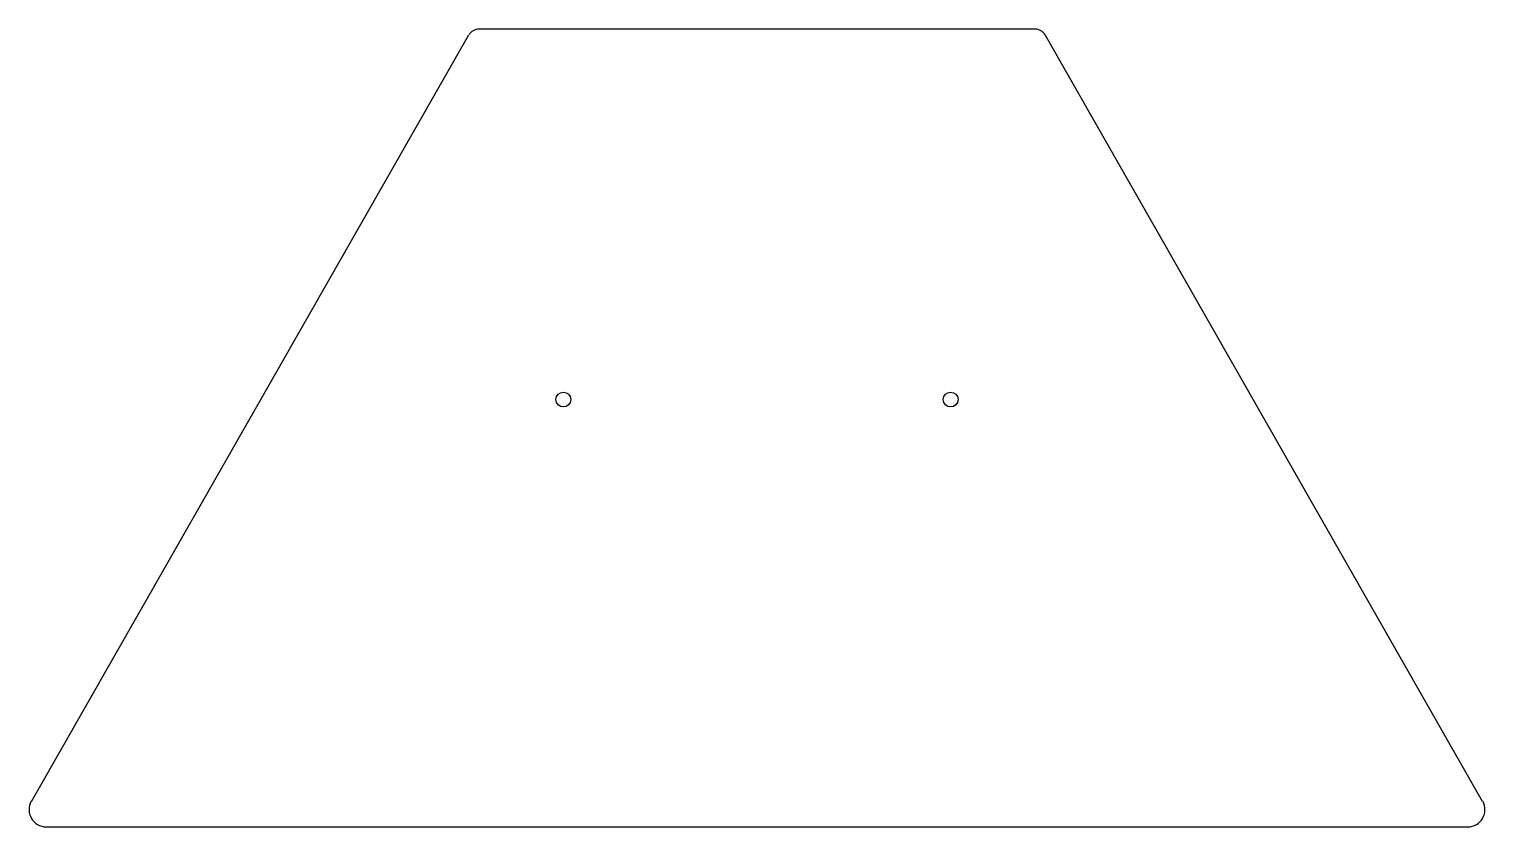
# Model space of a CAD drawing. Extents: x -6.4 to 6.4, y 0 to 7.
import ezdxf

# ---------------------------------------------------------------- set-up
doc = ezdxf.new("R2010")
doc.units = 0
doc.header["$MEASUREMENT"] = 0
doc.layers.get('0').update_dxf_attribs({"linetype": 'CONTINUOUS'})

msp = doc.modelspace()

# ---------------------------------------------------------------- linework, layer by layer
at = {"color": 7, "linetype": 'CONTINUOUS'}
for p, q in [((-6.372, 0.224), (-2.529, 6.95)), ((2.442, 7), (-2.442, 7)), ((6.372, 0.224), (2.529, 6.95)), ((-6.242, 0), (6.242, 0))]:
    msp.add_line(p, q, dxfattribs=at)
for centre in [(-1.7, 3.75), (1.7, 3.75)]:
    msp.add_circle(centre, 0.065, dxfattribs=at)
for centre, radius, start, end in [((-2.442, 6.9), 0.1, 90, 150.2551), ((2.442, 6.9), 0.1, 29.7449, 90), ((-6.242, 0.15), 0.15, 150.2551, 270), ((6.242, 0.15), 0.15, 270, 29.7449)]:
    msp.add_arc(centre, radius, start, end, dxfattribs=at)

doc.saveas('drawing.dxf')
